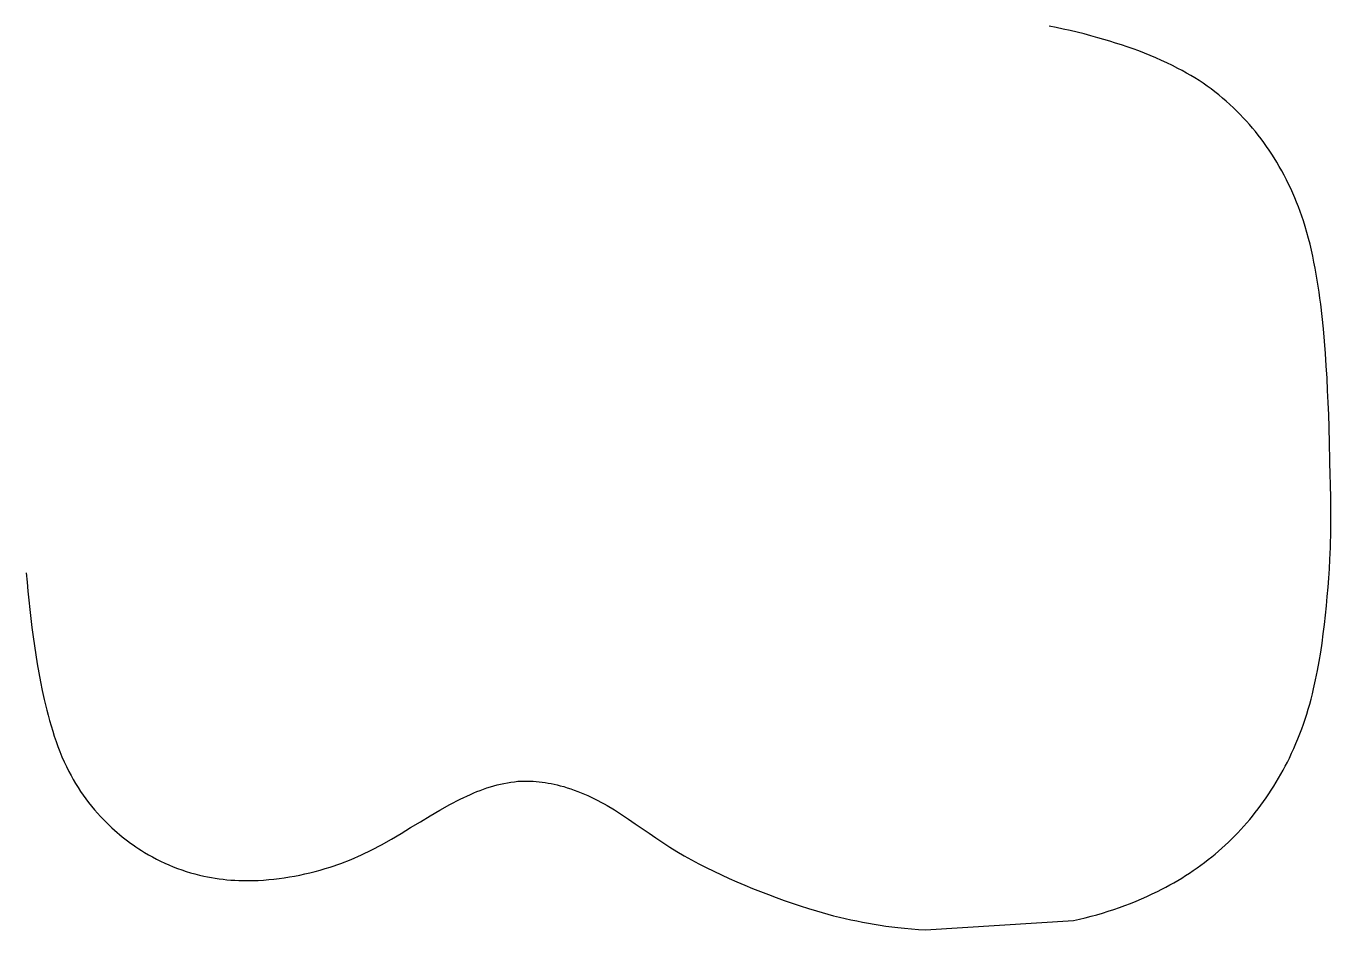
# Model space of a CAD drawing. Header units: metres. Extents: x 0 to 390, y 0 to 270.
import ezdxf

# ---------------------------------------------------------------- set-up
doc = ezdxf.new("R2010")
doc.units = ezdxf.units.M

msp = doc.modelspace()

# ---------------------------------------------------------------- linework, layer by layer
at = {"layer": 'BODY_OUTLINE'}
msp.add_lwpolyline([(0, 106.6), (0.28, 103.86), (0.55, 101.13), (0.83, 98.43), (1.12, 95.69), (1.44, 92.99), (1.76, 90.28), (2.1, 87.57), (2.48, 84.88), (2.88, 82.17), (3.3, 79.48), (3.77, 76.81), (4.28, 74.13), (4.8, 71.48), (5.4, 68.81), (5.78, 67.25), (6.16, 65.66), (6.58, 64.09), (7.01, 62.53), (7.47, 60.96), (7.94, 59.39), (8.42, 57.83), (8.95, 56.28), (9.5, 54.76), (10.1, 53.23), (10.71, 51.73), (11.37, 50.23), (12.04, 48.75), (12.78, 47.29), (13.42, 46.08), (14.08, 44.87), (14.77, 43.69), (15.52, 42.52), (16.26, 41.38), (17.04, 40.26), (17.84, 39.14), (18.69, 38.04), (19.54, 36.96), (20.43, 35.9), (21.31, 34.86), (22.25, 33.82), (23.2, 32.83), (24.17, 31.86), (24.91, 31.14), (25.65, 30.46), (26.39, 29.76), (27.16, 29.1), (27.94, 28.45), (28.72, 27.79), (29.51, 27.18), (30.31, 26.56), (31.14, 25.95), (31.94, 25.36), (32.79, 24.79), (33.63, 24.24), (34.48, 23.69), (35.33, 23.16), (36.53, 22.46), (37.72, 21.78), (38.95, 21.15), (40.17, 20.53), (41.4, 19.96), (42.67, 19.41), (43.94, 18.88), (45.21, 18.37), (46.5, 17.93), (47.79, 17.48), (49.11, 17.08), (50.42, 16.72), (51.75, 16.38), (53.06, 16.07), (54.23, 15.83), (55.37, 15.6), (56.51, 15.41), (57.68, 15.24), (58.84, 15.11), (60.01, 14.99), (61.17, 14.88), (62.34, 14.82), (63.5, 14.75), (64.69, 14.71), (65.85, 14.71), (67.01, 14.71), (68.2, 14.73), (69.36, 14.8), (70.93, 14.88), (72.47, 15.01), (74.04, 15.16), (75.59, 15.35), (77.13, 15.56), (78.68, 15.81), (80.22, 16.09), (81.75, 16.38), (83.27, 16.7), (84.79, 17.06), (86.32, 17.44), (87.82, 17.84), (89.32, 18.29), (90.8, 18.75), (94, 19.85), (97.15, 21.06), (100.22, 22.42), (103.23, 23.88), (106.19, 25.44), (109.11, 27.09), (111.99, 28.81), (114.87, 30.56), (117.77, 32.32), (120.67, 34.06), (123.59, 35.77), (126.58, 37.42), (129.62, 39.01), (132.72, 40.47), (133.71, 40.89), (134.68, 41.3), (135.68, 41.68), (136.67, 42.06), (137.67, 42.4), (138.68, 42.71), (139.7, 43.03), (140.72, 43.31), (141.73, 43.56), (142.75, 43.77), (143.79, 43.96), (144.82, 44.13), (145.86, 44.26), (146.9, 44.37), (147.81, 44.41), (148.7, 44.45), (149.61, 44.45), (150.52, 44.43), (151.43, 44.39), (152.34, 44.32), (153.23, 44.24), (154.14, 44.13), (155.05, 44.01), (155.96, 43.86), (156.85, 43.69), (157.76, 43.52), (158.64, 43.31), (159.55, 43.07), (160.61, 42.78), (161.67, 42.46), (162.71, 42.12), (163.75, 41.76), (164.78, 41.38), (165.8, 40.98), (166.81, 40.56), (167.81, 40.11), (168.8, 39.65), (169.78, 39.16), (170.75, 38.67), (171.7, 38.16), (172.66, 37.63), (173.59, 37.11), (175.73, 35.81), (177.82, 34.48), (179.92, 33.1), (181.97, 31.71), (184.02, 30.29), (186.08, 28.87), (188.13, 27.45), (190.2, 26.08), (192.3, 24.72), (194.42, 23.43), (196.55, 22.16), (198.73, 20.96), (200.94, 19.77), (203.16, 18.63), (205.42, 17.53), (207.71, 16.43), (210.02, 15.39), (212.32, 14.37), (214.67, 13.38), (217, 12.4), (219.37, 11.47), (221.72, 10.56), (224.09, 9.67), (226.48, 8.81), (228.88, 7.98), (231.27, 7.18), (233.68, 6.39), (236.09, 5.67), (237.81, 5.19), (239.5, 4.7), (241.22, 4.25), (242.93, 3.83), (244.67, 3.41), (246.38, 3.03), (248.12, 2.67), (249.85, 2.31), (251.59, 1.99), (253.34, 1.69), (255.1, 1.42), (256.84, 1.16), (258.59, 0.93), (260.35, 0.72), (262.42, 0.49), (264.48, 0.3), (266.55, 0.13), (268.63, 0), (312.91, 2.82), (314.68, 3.22), (316.4, 3.62), (318.11, 4.06), (319.83, 4.53), (321.52, 5.02), (323.21, 5.55), (324.91, 6.07), (326.58, 6.67), (328.25, 7.26), (329.9, 7.9), (331.55, 8.55), (333.18, 9.25), (334.81, 9.97), (336.42, 10.73), (338.01, 11.51), (339.24, 12.13), (340.44, 12.76), (341.65, 13.42), (342.86, 14.1), (344.04, 14.8), (345.21, 15.49), (346.37, 16.23), (347.51, 16.98), (348.66, 17.74), (349.78, 18.52), (350.9, 19.33), (352, 20.13), (353.08, 20.98), (354.16, 21.82), (355.2, 22.65), (356.19, 23.52), (357.21, 24.38), (358.18, 25.27), (359.16, 26.18), (360.11, 27.11), (361.04, 28.05), (361.97, 29), (362.88, 29.97), (363.77, 30.97), (364.66, 31.96), (365.51, 32.98), (366.35, 33.99), (367.18, 35.03), (368.02, 36.13), (368.85, 37.23), (369.65, 38.33), (370.44, 39.45), (371.22, 40.6), (371.96, 41.76), (372.7, 42.93), (373.42, 44.09), (374.12, 45.28), (374.8, 46.46), (375.48, 47.67), (376.11, 48.9), (376.75, 50.1), (377.36, 51.33), (378.04, 52.77), (378.67, 54.19), (379.31, 55.63), (379.9, 57.09), (380.49, 58.55), (381.04, 60.01), (381.57, 61.49), (382.06, 62.97), (382.55, 64.45), (382.99, 65.93), (383.43, 67.44), (383.84, 68.94), (384.22, 70.46), (384.6, 71.99), (385.21, 74.7), (385.76, 77.43), (386.27, 80.16), (386.71, 82.91), (387.14, 85.68), (387.5, 88.43), (387.84, 91.21), (388.15, 93.98), (388.43, 96.77), (388.68, 99.55), (388.92, 102.32), (389.13, 105.09), (389.32, 107.87), (389.47, 110.64), (389.55, 112.4), (389.61, 114.17), (389.68, 115.93), (389.72, 117.71), (389.74, 119.46), (389.76, 121.24), (389.76, 123.02), (389.76, 124.78), (389.74, 126.56), (389.72, 128.33), (389.7, 130.09), (389.66, 131.87), (389.64, 133.65), (389.59, 135.4), (389.23, 150.11), (389.11, 153.78), (388.96, 157.46), (388.79, 161.12), (388.6, 164.8), (388.39, 168.47), (388.13, 172.15), (387.84, 175.81), (387.52, 179.49), (387.14, 183.16), (386.71, 186.84), (386.48, 188.64), (386.25, 190.46), (385.97, 192.26), (385.7, 194.06), (385.38, 195.86), (385.06, 197.65), (384.7, 199.43), (384.34, 201.21), (383.94, 202.99), (383.52, 204.77), (383.05, 206.52), (382.59, 208.28), (382.06, 210.02), (381.53, 211.75), (381.06, 213.15), (380.56, 214.55), (380.05, 215.92), (379.52, 217.3), (378.97, 218.67), (378.38, 220.03), (377.76, 221.38), (377.13, 222.72), (376.47, 224.05), (375.77, 225.36), (375.07, 226.67), (374.33, 227.96), (373.59, 229.26), (372.81, 230.53), (372.07, 231.69), (371.31, 232.85), (370.52, 233.98), (369.72, 235.12), (368.89, 236.22), (368.05, 237.32), (367.2, 238.4), (366.31, 239.46), (365.42, 240.52), (364.51, 241.53), (363.58, 242.55), (362.63, 243.54), (361.67, 244.52), (360.68, 245.49), (359.62, 246.49), (358.52, 247.46), (357.42, 248.43), (356.28, 249.36), (355.13, 250.27), (353.97, 251.14), (352.78, 252.01), (351.6, 252.84), (350.37, 253.64), (349.14, 254.42), (347.9, 255.16), (346.63, 255.91), (345.36, 256.62), (344.06, 257.3), (342.46, 258.13), (340.8, 258.93), (339.15, 259.69), (337.48, 260.43), (335.79, 261.13), (334.09, 261.83), (332.38, 262.49), (330.67, 263.1), (328.93, 263.72), (327.19, 264.31), (325.44, 264.86), (323.7, 265.41), (321.92, 265.94), (320.17, 266.45), (318.09, 267.02), (316.02, 267.57), (313.94, 268.1), (311.87, 268.58), (309.77, 269.05), (307.68, 269.49), (305.6, 269.92)], dxfattribs=at)

doc.saveas('drawing.dxf')
